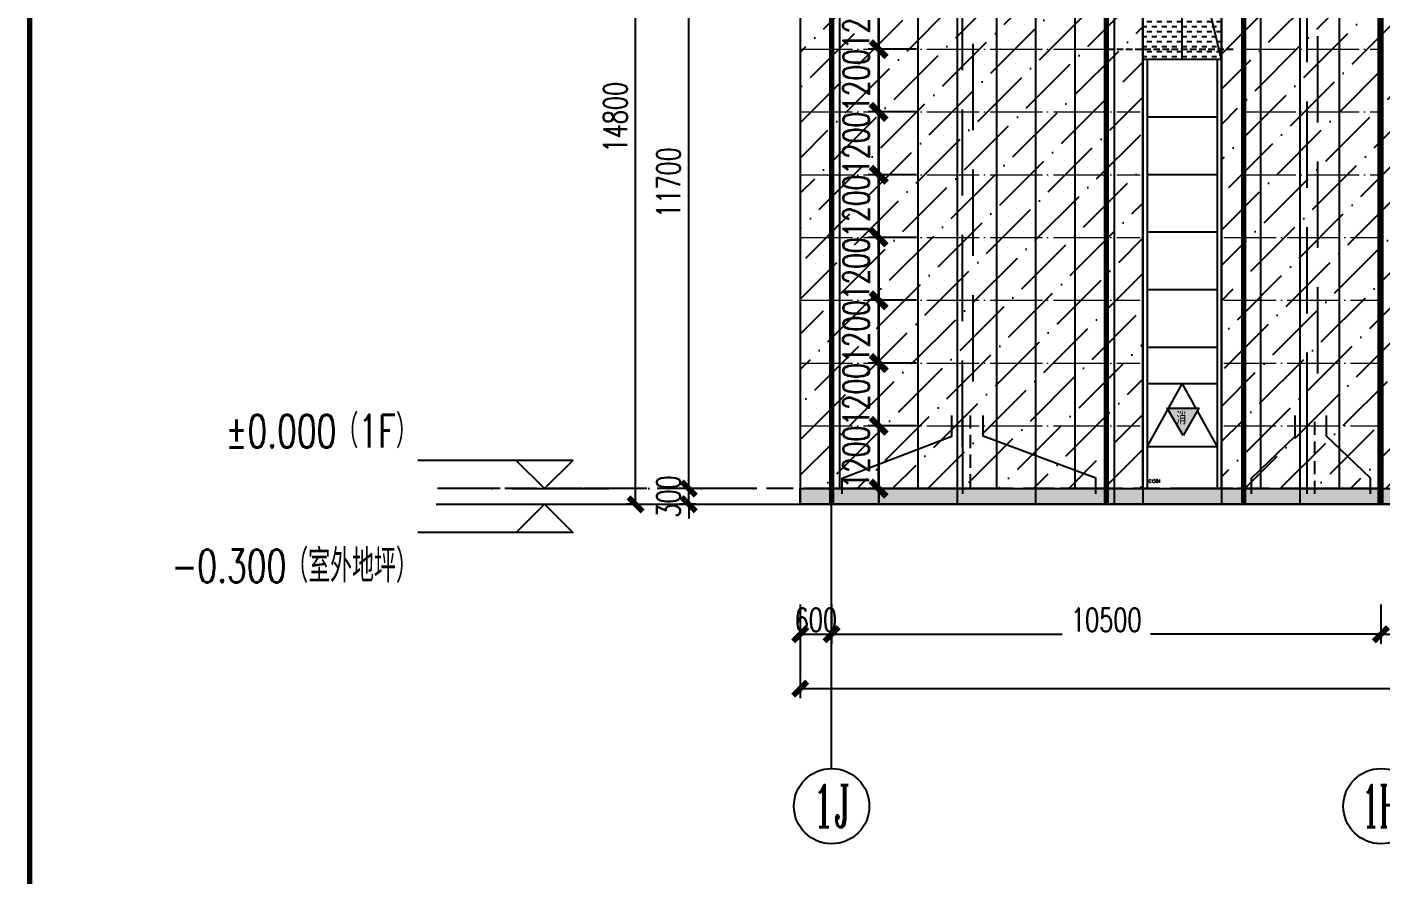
# Model space of a CAD drawing. Extents: x -2072575 to 87763, y -155913 to 742026.
# Drawn here: x -1900375 to -1874498, y 500408 to 516615 of the extents above; entities that cross this region are included whole.
import ezdxf
from ezdxf.enums import TextEntityAlignment as Align

# ---------------------------------------------------------------- set-up
doc = ezdxf.new("R2010")
doc.units = 0
doc.header["$LTSCALE"] = 1000
for name, pattern in [('20剖面图$0$DASH', [0.35, 0.25, -0.1]), ('__DASH', [0.35, 0.25, -0.1]), ('CENTER', [2, 1.25, -0.25, 0.25, -0.25]), ('DASHDOT', [1, 0.5, -0.25, 0, -0.25]), ('DASHED', [0.75, 0.5, -0.25]), ('DOT', [0.25, 0, -0.25]), ('DOTE', [2.42, 2, -0.2, 0.02, -0.2])]:
    doc.linetypes.add(name, pattern=pattern)
doc.layers.get('Defpoints').update_dxf_attribs({"color": 210})
for name, color, linetype in [('!ZN1-填充-8', 8, 'Continuous'), ('!ZN1-文字-7', 7, 'Continuous'), ('!ZN1-标注-173', 173, 'Continuous'), ('!ZN3-玻璃幕墙-4', 4, 'Continuous'), ('!ZN4-辅助材料-1', 1, 'Continuous'), ('!ZN5-铝材断面-6', 6, 'Continuous'), ('0-cxFrame', 155, 'Continuous'), ('12圆钢+30钢套管撑杆', 3, 'Continuous'), ('12圆钢斜拉条', 30, 'Continuous'), ('12圆钢直拉条', 22, 'Continuous'), ('3符号', 3, 'Continuous'), ('3铝板幕墙', 3, 'Continuous'), ('4玻璃幕墙', 4, 'Continuous'), ('60x60x5钢方管', 6, '20剖面图$0$DASH'), ('A-AXIS-DOTE', 14, 'DOTE'), ('A-AXIS-DP', 126, 'Continuous'), ('A-LIN-V', 9, 'Continuous'), ('A-门窗表显示尺寸', 160, 'Continuous'), ('AS-WALL', 40, 'Continuous'), ('DIM', 173, 'Continuous'), ('DOT', 8, 'DOT'), ('DOTE', 1, 'CENTER'), ('IE-填充-JYZS', 7, 'Continuous'), ('压型钢板', 23, 'Continuous')]:
    doc.layers.add(name, color=color, linetype=linetype)
for name, color, linetype, lineweight in [('0-cxText', 131, 'Continuous', 25), ('冷弯薄壁C型钢 250x75x20x3.0', 51, 'DOTE', 0), ('梁', 4, 'Continuous', 18)]:
    doc.layers.add(name, color=color, linetype=linetype, lineweight=lineweight)
doc.styles.add('_TCH_AXIS', font='COMPLEX', dxfattribs={"bigfont": 'GBCBIG'})
doc.styles.add('A-STANDARD', font='SIMPLEX', dxfattribs={"bigfont": 'GBCBIG'})
doc.styles.add('cx_tuming', font='simhei.ttf')
doc.styles.add('cx_tuqian1', font='')
doc.styles.add('DHTEXT-1', font='romans.shx', dxfattribs={"width": 0.7, "bigfont": 'chinese.shx'})
doc.styles.add('卓越符号', font='ROMANS.shx', dxfattribs={"width": 0.7, "bigfont": 'CHINESE.shx'})
doc.styles.add('样式 1', font='romans.shx', dxfattribs={"width": 0.7, "bigfont": 'chinese.shx'})
doc.styles.add('黑体', font='simhei.ttf', dxfattribs={"height": 12})
doc.styles.get('cx_tuqian1').set_extended_font_data('SimSun')
doc.dimstyles.new('ZN180', dxfattribs={"dimscale": 180, "dimtxt": 2.5, "dimasz": 1.5, "dimexe": 1, "dimexo": 2, "dimgap": 0.9, "dimtad": 1, "dimdec": 0, "dimdsep": 46, "dimtxsty": 'DHTEXT-1', "dimblk": 'ARCHTICK', "dimcen": 2.5, "dimclrd": 173, "dimclre": 173, "dimclrt": 7, "dimazin": 2, "dimtfac": 1, "dimtdec": 0, "dimtix": 1, "dimtmove": 2, "dimatfit": 3, "dimfxl": 0, "dimarcsym": 0})
doc.dimstyles.new('ZN200', dxfattribs={"dimscale": 200, "dimtxt": 2.5, "dimasz": 1.5, "dimexe": 1, "dimexo": 2, "dimgap": 0.9, "dimtad": 1, "dimdec": 0, "dimdsep": 46, "dimtxsty": 'DHTEXT-1', "dimblk": 'ARCHTICK', "dimcen": 2.5, "dimclrd": 173, "dimclre": 173, "dimclrt": 7, "dimazin": 2, "dimtfac": 1, "dimtdec": 0, "dimtix": 1, "dimtmove": 2, "dimatfit": 3, "dimfxl": 0, "dimtolj": 1, "dimtzin": 0, "dimarcsym": 0})
pattern_1 = [(45, (1875021.75, -503214.68), (252.5697, 926.08891), [1190.625, -238.125, 0, -238.125])]

# ---------------------------------------------------------------- blocks, each defined once
blk = doc.blocks.new('_ArchTick')
at = {"color": 0, "linetype": 'ByBlock', "const_width": 0.4}
blk.add_lwpolyline([(-0.5, -0.5), (0.5, 0.5)], dxfattribs=at)
blk = doc.blocks.new('*D79')
at = {"layer": 'Defpoints', "color": 0, "ltscale": 1800, "transparency": 16777216}
for p in [(-3746, 14500), (-3435, 14500), (-3435, -300)]:
    blk.add_point(p, dxfattribs=at)
at = {"layer": 'DIM', "color": 173, "linetype": 'ByBlock', "lineweight": -2, "ltscale": 1800, "transparency": 16777216}
for p, q in [((-3795, 14500), (-3926, 14500)), ((-3746, -300), (-3746, 14500)), ((-3795, -300), (-3926, -300))]:
    blk.add_line(p, q, dxfattribs=at)
at = {"layer": 'DIM', "color": 173, "lineweight": -2, "ltscale": 1800, "transparency": 16777216, "xscale": 270, "yscale": 270, "zscale": 270}
for p, rotation in [((-3746, 14500), 90), ((-3746, -300), 270)]:
    blk.add_blockref('_ArchTick', p, dxfattribs=dict(at, rotation=rotation))
at = {"layer": 'DIM', "color": 7, "ltscale": 1800, "transparency": 16777216, "insert": (-4133, 7100), "char_height": 450, "attachment_point": 5, "rotation": 90, "style": 'DHTEXT-1'}
blk.add_mtext('14800', dxfattribs=at)
blk = doc.blocks.new('*D80')
at = {"layer": 'Defpoints', "color": 0, "ltscale": 1800, "transparency": 16777216}
for p in [(-2729, 0), (-2235, 0), (-2235, -300)]:
    blk.add_point(p, dxfattribs=at)
at = {"layer": 'DIM', "color": 173, "linetype": 'ByBlock', "lineweight": -2, "ltscale": 1800, "transparency": 16777216}
for p, q in [((-2729, 0), (-2729, 270)), ((-2595, 0), (-2909, 0)), ((-2729, -300), (-2729, 0)), ((-2595, -300), (-2909, -300)), ((-2729, -300), (-2729, -570))]:
    blk.add_line(p, q, dxfattribs=at)
at = {"layer": 'DIM', "color": 173, "lineweight": -2, "ltscale": 1800, "transparency": 16777216, "xscale": 270, "yscale": 270, "zscale": 270}
for p, rotation in [((-2729, 0), 270), ((-2729, -300), 90)]:
    blk.add_blockref('_ArchTick', p, dxfattribs=dict(at, rotation=rotation))
at = {"layer": 'DIM', "color": 7, "ltscale": 1800, "transparency": 16777216, "insert": (-3116, -150), "char_height": 450, "attachment_point": 5, "rotation": 90, "style": 'DHTEXT-1'}
blk.add_mtext('300', dxfattribs=at)
blk = doc.blocks.new('*D81')
at = {"layer": 'Defpoints', "color": 0, "ltscale": 1800, "transparency": 16777216}
for p in [(-2729, 11700), (-2235, 11700), (-2235, 0)]:
    blk.add_point(p, dxfattribs=at)
at = {"layer": 'DIM', "color": 173, "linetype": 'ByBlock', "lineweight": -2, "ltscale": 1800, "transparency": 16777216}
for p, q in [((-2595, 11700), (-2909, 11700)), ((-2729, 0), (-2729, 11700)), ((-2595, 0), (-2909, 0))]:
    blk.add_line(p, q, dxfattribs=at)
at = {"layer": 'DIM', "color": 173, "lineweight": -2, "ltscale": 1800, "transparency": 16777216, "xscale": 270, "yscale": 270, "zscale": 270}
for p, rotation in [((-2729, 11700), 90), ((-2729, 0), 270)]:
    blk.add_blockref('_ArchTick', p, dxfattribs=dict(at, rotation=rotation))
at = {"layer": 'DIM', "color": 7, "ltscale": 1800, "transparency": 16777216, "insert": (-3116, 5850), "char_height": 450, "attachment_point": 5, "rotation": 90, "style": 'DHTEXT-1'}
blk.add_mtext('11700', dxfattribs=at)
blk = doc.blocks.new('*D84')
at = {"layer": 'Defpoints', "color": 0, "ltscale": 1800, "transparency": 16777216}
for p in [(-600, -1855), (125900, -1855), (125900, -3824)]:
    blk.add_point(p, dxfattribs=at)
at = {"layer": 'DIM', "color": 173, "linetype": 'ByBlock', "lineweight": -2, "ltscale": 1800, "transparency": 16777216}
for p, q in [((-600, -2215), (-600, -4004)), ((125900, -2215), (125900, -4004)), ((-600, -3824), (61655, -3824)), ((125900, -3824), (63644, -3824))]:
    blk.add_line(p, q, dxfattribs=at)
at = {"layer": 'DIM', "color": 173, "lineweight": -2, "ltscale": 1800, "transparency": 16777216, "xscale": 270, "yscale": 270, "zscale": 270, "rotation": 180}
blk.add_blockref('_ArchTick', (-600, -3824), dxfattribs=at)
at = {"layer": 'DIM', "color": 173, "lineweight": -2, "ltscale": 1800, "transparency": 16777216, "xscale": 270, "yscale": 270, "zscale": 270}
blk.add_blockref('_ArchTick', (125900, -3824), dxfattribs=at)
at = {"layer": 'DIM', "color": 7, "ltscale": 1800, "transparency": 16777216, "insert": (62650, -3549), "char_height": 450, "attachment_point": 5, "style": 'DHTEXT-1'}
blk.add_mtext('126500', dxfattribs=at)
blk = doc.blocks.new('*D85')
at = {"layer": 'Defpoints', "color": 0, "ltscale": 1800, "transparency": 16777216}
for p in [(-600, -1855), (0, -1855), (0, -2784)]:
    blk.add_point(p, dxfattribs=at)
at = {"layer": 'DIM', "color": 173, "linetype": 'ByBlock', "lineweight": -2, "ltscale": 1800, "transparency": 16777216}
for p, q in [((-600, -2215), (-600, -2964)), ((0, -2215), (0, -2964)), ((-600, -2784), (0, -2784))]:
    blk.add_line(p, q, dxfattribs=at)
at = {"layer": 'DIM', "color": 173, "lineweight": -2, "ltscale": 1800, "transparency": 16777216, "xscale": 270, "yscale": 270, "zscale": 270, "rotation": 180}
blk.add_blockref('_ArchTick', (-600, -2784), dxfattribs=at)
at = {"layer": 'DIM', "color": 173, "lineweight": -2, "ltscale": 1800, "transparency": 16777216, "xscale": 270, "yscale": 270, "zscale": 270}
blk.add_blockref('_ArchTick', (0, -2784), dxfattribs=at)
at = {"layer": 'DIM', "color": 7, "ltscale": 1800, "transparency": 16777216, "insert": (-300, -2509), "char_height": 450, "attachment_point": 5, "style": 'DHTEXT-1'}
blk.add_mtext('600', dxfattribs=at)
blk = doc.blocks.new('*D86')
at = {"layer": 'Defpoints', "color": 0, "ltscale": 1800, "transparency": 16777216}
for p in [(0, -1855), (10500, -1855), (10500, -2784)]:
    blk.add_point(p, dxfattribs=at)
at = {"layer": 'DIM', "color": 173, "linetype": 'ByBlock', "lineweight": -2, "ltscale": 1800, "transparency": 16777216}
for p, q in [((0, -2215), (0, -2964)), ((10500, -2215), (10500, -2964)), ((0, -2784), (4406, -2784)), ((10500, -2784), (6095, -2784))]:
    blk.add_line(p, q, dxfattribs=at)
at = {"layer": 'DIM', "color": 173, "lineweight": -2, "ltscale": 1800, "transparency": 16777216, "xscale": 270, "yscale": 270, "zscale": 270, "rotation": 180}
blk.add_blockref('_ArchTick', (0, -2784), dxfattribs=at)
at = {"layer": 'DIM', "color": 173, "lineweight": -2, "ltscale": 1800, "transparency": 16777216, "xscale": 270, "yscale": 270, "zscale": 270}
blk.add_blockref('_ArchTick', (10500, -2784), dxfattribs=at)
at = {"layer": 'DIM', "color": 7, "ltscale": 1800, "transparency": 16777216, "insert": (5250, -2509), "char_height": 450, "attachment_point": 5, "style": 'DHTEXT-1'}
blk.add_mtext('10500', dxfattribs=at)
blk = doc.blocks.new('*D87')
at = {"layer": 'Defpoints', "color": 0, "ltscale": 1800, "transparency": 16777216}
for p in [(10500, -1855), (27000, -1855), (27000, -2784)]:
    blk.add_point(p, dxfattribs=at)
at = {"layer": 'DIM', "color": 173, "linetype": 'ByBlock', "lineweight": -2, "ltscale": 1800, "transparency": 16777216}
for p, q in [((10500, -2215), (10500, -2964)), ((27000, -2215), (27000, -2964)), ((10500, -2784), (17906, -2784)), ((27000, -2784), (19595, -2784))]:
    blk.add_line(p, q, dxfattribs=at)
at = {"layer": 'DIM', "color": 173, "lineweight": -2, "ltscale": 1800, "transparency": 16777216, "xscale": 270, "yscale": 270, "zscale": 270, "rotation": 180}
blk.add_blockref('_ArchTick', (10500, -2784), dxfattribs=at)
at = {"layer": 'DIM', "color": 173, "lineweight": -2, "ltscale": 1800, "transparency": 16777216, "xscale": 270, "yscale": 270, "zscale": 270}
blk.add_blockref('_ArchTick', (27000, -2784), dxfattribs=at)
at = {"layer": 'DIM', "color": 7, "ltscale": 1800, "transparency": 16777216, "insert": (18750, -2509), "char_height": 450, "attachment_point": 5, "style": 'DHTEXT-1'}
blk.add_mtext('16500', dxfattribs=at)
blk = doc.blocks.new('卓越-轴号')
blk.add_circle((0, 0), 4)
at = {"color": 0, "style": '_TCH_AXIS', "width": 1.041667, "flags": 8}
blk.add_attdef('A', text='', height=4.48, dxfattribs=at).set_placement((-2, -2.24), (2, -2.24), align=Align.FIT)
blk = doc.blocks.new('*U226')
at = {"ltscale": 10}
blk.add_line((3.48, 0), (-6.85, 0), dxfattribs=at)
blk.add_lwpolyline([(3, 3), (0, 0), (-3, 3), (13.45, 3)])
at = {"color": 0, "style": '卓越符号', "width": 0.7, "flags": 8}
blk.add_attdef('±0.000', text='', height=3.5, dxfattribs=at).set_placement((13.45, 4.35), align=Align.RIGHT)
blk = doc.blocks.new('*U227')
at = {"ltscale": 10}
blk.add_line((3.48, 0), (-6.85, 0), dxfattribs=at)
blk.add_lwpolyline([(3, -3), (0, 0), (-3, -3), (13.45, -3)])
at = {"color": 0, "style": '卓越符号', "width": 0.7, "flags": 8}
blk.add_attdef('±0.000', text='', height=3.5, dxfattribs=at).set_placement((13.45, -7.85), align=Align.RIGHT)
blk = doc.blocks.new('TK22.A1 L(Dragon)')
at = {"layer": '0-cxFrame', "const_width": 0.5}
blk.add_lwpolyline([(-80, 10), (-821, 10), (-821, 584), (-80, 584)], close=True, dxfattribs=at)
at = {"style": '黑体', "flags": 4}
blk.add_attdef('图幅', text='', height=3.3, dxfattribs=at).set_placement((-40, 3), align=Align.RIGHT)
at = {"layer": '0-cxText', "flags": 4}
for tag, height, style, p in [('建设单位', 3.5, 'cx_tuming', (-45, 240)), ('项目名称', 3.5, 'cx_tuming', (-45, 210)), ('子项名称', 3.5, 'cx_tuming', (-45, 180)), ('工程编号', 3.3, 'cx_tuqian1', (-35, 165)), ('图名1', 3.5, 'cx_tuming', (-45, 87)), ('图名2', 3.5, 'cx_tuming', (-45, 79)), ('图名3', 3.5, 'cx_tuming', (-45, 71)), ('出图日期', 3.3, 'cx_tuqian1', (-39, 60)), ('专业', 3.3, 'cx_tuqian1', (-55, 52)), ('图号', 3.3, 'cx_tuqian1', (-55, 44)), ('版次', 3.3, 'cx_tuqian1', (-20, 44))]:
    blk.add_attdef(tag, text='', height=height, dxfattribs=dict(at, style=style)).set_placement(p, align=Align.MIDDLE)
at = {"layer": 'Defpoints', "color": 6, "flags": 4}
for tag, height, style, p in [('tufu', 3.3, '黑体', (-12, 12)), ('dwfname', 4, 'cx_tuqian1', (-80, 3))]:
    blk.add_attdef(tag, text='', height=height, dxfattribs=dict(at, style=style)).set_placement(p, align=Align.RIGHT)
blk = doc.blocks.new('消防救援口标识')
blk.add_wipeout([(0, 0), (-150, 260), (150, 260)]).dxf.layer = '!ZN1-标注-173'
at = {"layer": '!ZN1-填充-8'}
h = blk.add_hatch(color=252, dxfattribs=at)
h.dxf.hatch_style = 1
h.paths.add_polyline_path([(0, 0), (-150, 260), (150, 260)])
at = {"layer": '!ZN1-标注-173'}
blk.add_lwpolyline([(0, 0), (-150, 260), (150, 260)], close=True, dxfattribs=at)
at = {"layer": '!ZN1-文字-7', "ltscale": 1.5, "style": '样式 1', "width": 0.7}
blk.add_text('消', height=120, dxfattribs=at).set_placement((-62, 164), align=Align.MIDDLE_LEFT)
blk = doc.blocks.new('20250915090950')
at = {"layer": '!ZN1-填充-8'}
h = blk.add_hatch(dxfattribs=at)
h.set_pattern_fill('ANSI36', color=252, scale=300, style=0)
h.set_pattern_definition(pattern_1)
h.paths.add_polyline_path([(-600, 0), (5200, 0), (7450, 0), (7450, 0), (5950, 0), (5950, 14450), (-600, 14450)])
h = blk.add_hatch(dxfattribs=at)
h.set_pattern_fill('ANSI36', color=252, scale=300, style=0)
h.set_pattern_definition(pattern_1)
h.paths.add_polyline_path([(7450, 0), (23950, 0), (22450, 0), (22450, 14450), (7450, 14450)])
h = blk.add_hatch(dxfattribs=at)
h.set_pattern_fill('DOTS', color=252, scale=100, style=0)
h.set_pattern_definition([(0, (1884997.87, -507792.86), (79.375, 158.75), [0, -158.75])])
h.paths.add_polyline_path([(-600, 0), (32750, 0), (32750, -300), (-600, -300)])
at = {"layer": 'IE-填充-JYZS', "ltscale": 10}
h = blk.add_hatch(dxfattribs=at)
h.set_pattern_fill('DASH', color=252, scale=100)
h.set_pattern_definition([(0, (1875021.75, -503214.675), (95.25, 95.25), [95.25, -95.25])])
h.paths.add_polyline_path([(5950, 8200), (7450, 8200), (7450, 14450), (5950, 14450)])
at = {"layer": '!ZN3-玻璃幕墙-4', "color": 252, "ltscale": 10}
blk.add_lwpolyline([(6030, 800), (6700, 2000), (7370, 800)], dxfattribs=at)
at = {"layer": '3铝板幕墙', "color": 252, "ltscale": 2000}
for p, q in [((900, 0), (900, -300)), ((2400, 0), (2400, -300)), ((3900, 0), (3900, -300)), ((5400, 0), (5400, -300)), ((5950, 0), (5950, -300)), ((7450, 0), (7450, -300)), ((8950, 0), (8950, -300)), ((10450, 0), (10450, -300))]:
    blk.add_line(p, q, dxfattribs=at)
blk.add_lwpolyline([(-600, 0), (32750, 0), (32750, -300), (-600, -300)], close=True, dxfattribs=at)
at = {"layer": '4玻璃幕墙', "color": 252, "ltscale": 1.5}
for p, q in [((5950, 8200), (5950, 0)), ((7450, 8200), (5950, 8200)), ((6030, 8200), (6030, 0)), ((7370, 8200), (7370, 0)), ((7450, 8200), (7450, 0)), ((7370, 7100), (6030, 7100)), ((7370, 6000), (6030, 6000)), ((7370, 4900), (6030, 4900)), ((7370, 3800), (6030, 3800)), ((7370, 2700), (6030, 2700)), ((7370, 2000), (6030, 2000)), ((7370, 800), (6030, 800)), ((5950, 0), (7450, 0))]:
    blk.add_line(p, q, dxfattribs=at)
at = {"layer": 'A-LIN-V', "color": 252}
for p, q in [((-600, 14500), (-600, -300)), ((5950, 0), (5950, 14450)), ((7450, 0), (7450, 14450)), ((5950, 0), (7450, 0))]:
    blk.add_line(p, q, dxfattribs=at)
at = {"layer": 'AS-WALL', "color": 252}
blk.add_lwpolyline([(7450, 8200), (7450, 8200), (5950, 14450)], dxfattribs=at)
at = {"layer": '压型钢板', "color": 252, "ltscale": 10}
for p, q in [((-600, 14500), (-600, 0)), ((150, 14500), (150, 0)), ((900, 14500), (900, 0)), ((1650, 14500), (1650, 0)), ((2400, 14500), (2400, 0)), ((3150, 14500), (3150, 0)), ((3900, 14500), (3900, 0)), ((4650, 14500), (4650, 0)), ((5400, 14500), (5400, 0)), ((5950, 14500), (5950, 0)), ((6700, 8200), (6700, 14500)), ((7450, 14500), (7450, 0)), ((8200, 14500), (8200, 0)), ((8950, 14500), (8950, 0)), ((9700, 14500), (9700, 0)), ((10450, 14500), (10450, 0))]:
    blk.add_line(p, q, dxfattribs=at)
at = {"layer": 'A-门窗表显示尺寸', "color": 3, "style": 'A-STANDARD', "width": 0.705882}
blk.add_text('C1584', height=59.5, dxfattribs=at).set_placement((6060, 113))
at = {"layer": '!ZN4-辅助材料-1', "xscale": 2, "yscale": 2, "zscale": 2}
blk.add_blockref('消防救援口标识', (6717, 1018), dxfattribs=at)
blk = doc.blocks.new('A$C79cc59f2')
at = {"layer": '3铝板幕墙', "ltscale": 1000}
blk.add_blockref('20250915090950', (0, 0), dxfattribs=at)
blk = doc.blocks.new('*D3427')
at = {"layer": 'Defpoints', "color": 0, "ltscale": 10, "transparency": 16777216}
for p in [(-1884098, 508993), (-1882975, 508993), (-1883036, 507793)]:
    blk.add_point(p, dxfattribs=at)
at = {"layer": 'DIM', "color": 173, "linetype": 'ByBlock', "lineweight": -2, "ltscale": 10, "transparency": 16777216}
for p, q in [((-1884098, 508993), (-1884098, 509293)), ((-1883375, 508993), (-1884298, 508993)), ((-1884098, 507793), (-1884098, 508993)), ((-1883436, 507793), (-1884298, 507793)), ((-1884098, 507793), (-1884098, 507493))]:
    blk.add_line(p, q, dxfattribs=at)
at = {"layer": 'DIM', "color": 173, "lineweight": -2, "ltscale": 10, "transparency": 16777216, "xscale": 300, "yscale": 300, "zscale": 300}
for p, rotation in [((-1884098, 508993), 270), ((-1884098, 507793), 90)]:
    blk.add_blockref('_ArchTick', p, dxfattribs=dict(at, rotation=rotation))
at = {"layer": 'DIM', "color": 7, "ltscale": 10, "transparency": 16777216, "insert": (-1884528, 508393), "char_height": 500, "attachment_point": 5, "rotation": 90, "style": 'DHTEXT-1'}
blk.add_mtext('\\A1;1200', dxfattribs=at)
blk = doc.blocks.new('*D3432')
at = {"layer": 'Defpoints', "color": 0, "ltscale": 10, "transparency": 16777216}
for p in [(-1884098, 517393), (-1882975, 517393), (-1882975, 516193)]:
    blk.add_point(p, dxfattribs=at)
at = {"layer": 'DIM', "color": 173, "linetype": 'ByBlock', "lineweight": -2, "ltscale": 10, "transparency": 16777216}
for p, q in [((-1884098, 517393), (-1884098, 517693)), ((-1883375, 517393), (-1884298, 517393)), ((-1884098, 516193), (-1884098, 517393)), ((-1883375, 516193), (-1884298, 516193)), ((-1884098, 516193), (-1884098, 515893))]:
    blk.add_line(p, q, dxfattribs=at)
at = {"layer": 'DIM', "color": 173, "lineweight": -2, "ltscale": 10, "transparency": 16777216, "xscale": 300, "yscale": 300, "zscale": 300}
for p, rotation in [((-1884098, 517393), 270), ((-1884098, 516193), 90)]:
    blk.add_blockref('_ArchTick', p, dxfattribs=dict(at, rotation=rotation))
at = {"layer": 'DIM', "color": 7, "ltscale": 10, "transparency": 16777216, "insert": (-1884528, 516793), "char_height": 500, "attachment_point": 5, "rotation": 90, "style": 'DHTEXT-1'}
blk.add_mtext('\\A1;1200', dxfattribs=at)
blk = doc.blocks.new('*D3433')
at = {"layer": 'Defpoints', "color": 0, "ltscale": 10, "transparency": 16777216}
for p in [(-1884098, 516193), (-1882975, 516193), (-1882975, 514993)]:
    blk.add_point(p, dxfattribs=at)
at = {"layer": 'DIM', "color": 173, "linetype": 'ByBlock', "lineweight": -2, "ltscale": 10, "transparency": 16777216}
for p, q in [((-1884098, 516193), (-1884098, 516493)), ((-1883375, 516193), (-1884298, 516193)), ((-1884098, 514993), (-1884098, 516193)), ((-1883375, 514993), (-1884298, 514993)), ((-1884098, 514993), (-1884098, 514693))]:
    blk.add_line(p, q, dxfattribs=at)
at = {"layer": 'DIM', "color": 173, "lineweight": -2, "ltscale": 10, "transparency": 16777216, "xscale": 300, "yscale": 300, "zscale": 300}
for p, rotation in [((-1884098, 516193), 270), ((-1884098, 514993), 90)]:
    blk.add_blockref('_ArchTick', p, dxfattribs=dict(at, rotation=rotation))
at = {"layer": 'DIM', "color": 7, "ltscale": 10, "transparency": 16777216, "insert": (-1884528, 515593), "char_height": 500, "attachment_point": 5, "rotation": 90, "style": 'DHTEXT-1'}
blk.add_mtext('\\A1;1200', dxfattribs=at)
blk = doc.blocks.new('*D3434')
at = {"layer": 'Defpoints', "color": 0, "ltscale": 10, "transparency": 16777216}
for p in [(-1884098, 514993), (-1882975, 514993), (-1882975, 513793)]:
    blk.add_point(p, dxfattribs=at)
at = {"layer": 'DIM', "color": 173, "linetype": 'ByBlock', "lineweight": -2, "ltscale": 10, "transparency": 16777216}
for p, q in [((-1884098, 514993), (-1884098, 515293)), ((-1883375, 514993), (-1884298, 514993)), ((-1884098, 513793), (-1884098, 514993)), ((-1883375, 513793), (-1884298, 513793)), ((-1884098, 513793), (-1884098, 513493))]:
    blk.add_line(p, q, dxfattribs=at)
at = {"layer": 'DIM', "color": 173, "lineweight": -2, "ltscale": 10, "transparency": 16777216, "xscale": 300, "yscale": 300, "zscale": 300}
for p, rotation in [((-1884098, 514993), 270), ((-1884098, 513793), 90)]:
    blk.add_blockref('_ArchTick', p, dxfattribs=dict(at, rotation=rotation))
at = {"layer": 'DIM', "color": 7, "ltscale": 10, "transparency": 16777216, "insert": (-1884528, 514393), "char_height": 500, "attachment_point": 5, "rotation": 90, "style": 'DHTEXT-1'}
blk.add_mtext('\\A1;1200', dxfattribs=at)
blk = doc.blocks.new('*D3435')
at = {"layer": 'Defpoints', "color": 0, "ltscale": 10, "transparency": 16777216}
for p in [(-1884098, 513793), (-1882975, 513793), (-1882975, 512593)]:
    blk.add_point(p, dxfattribs=at)
at = {"layer": 'DIM', "color": 173, "linetype": 'ByBlock', "lineweight": -2, "ltscale": 10, "transparency": 16777216}
for p, q in [((-1884098, 513793), (-1884098, 514093)), ((-1883375, 513793), (-1884298, 513793)), ((-1884098, 512593), (-1884098, 513793)), ((-1883375, 512593), (-1884298, 512593)), ((-1884098, 512593), (-1884098, 512293))]:
    blk.add_line(p, q, dxfattribs=at)
at = {"layer": 'DIM', "color": 173, "lineweight": -2, "ltscale": 10, "transparency": 16777216, "xscale": 300, "yscale": 300, "zscale": 300}
for p, rotation in [((-1884098, 513793), 270), ((-1884098, 512593), 90)]:
    blk.add_blockref('_ArchTick', p, dxfattribs=dict(at, rotation=rotation))
at = {"layer": 'DIM', "color": 7, "ltscale": 10, "transparency": 16777216, "insert": (-1884528, 513193), "char_height": 500, "attachment_point": 5, "rotation": 90, "style": 'DHTEXT-1'}
blk.add_mtext('\\A1;1200', dxfattribs=at)
blk = doc.blocks.new('*D3436')
at = {"layer": 'Defpoints', "color": 0, "ltscale": 10, "transparency": 16777216}
for p in [(-1884098, 512593), (-1882975, 512593), (-1882975, 511393)]:
    blk.add_point(p, dxfattribs=at)
at = {"layer": 'DIM', "color": 173, "linetype": 'ByBlock', "lineweight": -2, "ltscale": 10, "transparency": 16777216}
for p, q in [((-1884098, 512593), (-1884098, 512893)), ((-1883375, 512593), (-1884298, 512593)), ((-1884098, 511393), (-1884098, 512593)), ((-1883375, 511393), (-1884298, 511393)), ((-1884098, 511393), (-1884098, 511093))]:
    blk.add_line(p, q, dxfattribs=at)
at = {"layer": 'DIM', "color": 173, "lineweight": -2, "ltscale": 10, "transparency": 16777216, "xscale": 300, "yscale": 300, "zscale": 300}
for p, rotation in [((-1884098, 512593), 270), ((-1884098, 511393), 90)]:
    blk.add_blockref('_ArchTick', p, dxfattribs=dict(at, rotation=rotation))
at = {"layer": 'DIM', "color": 7, "ltscale": 10, "transparency": 16777216, "insert": (-1884528, 511993), "char_height": 500, "attachment_point": 5, "rotation": 90, "style": 'DHTEXT-1'}
blk.add_mtext('\\A1;1200', dxfattribs=at)
blk = doc.blocks.new('*D3437')
at = {"layer": 'Defpoints', "color": 0, "ltscale": 10, "transparency": 16777216}
for p in [(-1884098, 511393), (-1882975, 511393), (-1882975, 510193)]:
    blk.add_point(p, dxfattribs=at)
at = {"layer": 'DIM', "color": 173, "linetype": 'ByBlock', "lineweight": -2, "ltscale": 10, "transparency": 16777216}
for p, q in [((-1884098, 511393), (-1884098, 511693)), ((-1883375, 511393), (-1884298, 511393)), ((-1884098, 510193), (-1884098, 511393)), ((-1883375, 510193), (-1884298, 510193)), ((-1884098, 510193), (-1884098, 509893))]:
    blk.add_line(p, q, dxfattribs=at)
at = {"layer": 'DIM', "color": 173, "lineweight": -2, "ltscale": 10, "transparency": 16777216, "xscale": 300, "yscale": 300, "zscale": 300}
for p, rotation in [((-1884098, 511393), 270), ((-1884098, 510193), 90)]:
    blk.add_blockref('_ArchTick', p, dxfattribs=dict(at, rotation=rotation))
at = {"layer": 'DIM', "color": 7, "ltscale": 10, "transparency": 16777216, "insert": (-1884528, 510793), "char_height": 500, "attachment_point": 5, "rotation": 90, "style": 'DHTEXT-1'}
blk.add_mtext('\\A1;1200', dxfattribs=at)
blk = doc.blocks.new('*D3438')
at = {"layer": 'Defpoints', "color": 0, "ltscale": 10, "transparency": 16777216}
for p in [(-1884098, 510193), (-1882975, 510193), (-1882975, 508993)]:
    blk.add_point(p, dxfattribs=at)
at = {"layer": 'DIM', "color": 173, "linetype": 'ByBlock', "lineweight": -2, "ltscale": 10, "transparency": 16777216}
for p, q in [((-1884098, 510193), (-1884098, 510493)), ((-1883375, 510193), (-1884298, 510193)), ((-1884098, 508993), (-1884098, 510193)), ((-1883375, 508993), (-1884298, 508993)), ((-1884098, 508993), (-1884098, 508693))]:
    blk.add_line(p, q, dxfattribs=at)
at = {"layer": 'DIM', "color": 173, "lineweight": -2, "ltscale": 10, "transparency": 16777216, "xscale": 300, "yscale": 300, "zscale": 300}
for p, rotation in [((-1884098, 510193), 270), ((-1884098, 508993), 90)]:
    blk.add_blockref('_ArchTick', p, dxfattribs=dict(at, rotation=rotation))
at = {"layer": 'DIM', "color": 7, "ltscale": 10, "transparency": 16777216, "insert": (-1884528, 509593), "char_height": 500, "attachment_point": 5, "rotation": 90, "style": 'DHTEXT-1'}
blk.add_mtext('\\A1;1200', dxfattribs=at)
blk = doc.blocks.new('20250821111708')
at = {"layer": 'A-AXIS-DOTE'}
blk.add_line((0, -5350), (0, 18985.3), dxfattribs=at)
at = {"layer": 'DOT', "linetype": 'DASHDOT'}
blk.add_line((132268.5, 0), (-7557.7, 0), dxfattribs=at)
at = {"layer": 'DOTE', "ltscale": 180}
blk.add_line((0, -5350), (0, 18985.3), dxfattribs=at)
at = {"layer": '3符号', "color": 7}
ref = blk.add_blockref('*U226', (-5487.4, 0), dxfattribs=dict(at, xscale=-180, yscale=180, zscale=180))
ref.add_attrib('±0.000', '±0.000（1F）', dxfattribs={"layer": '0', "color": 0, "height": 630, "style": '卓越符号', "width": 0.7}).set_placement((-7908.4, 783), align=Align.RIGHT)
ref = blk.add_blockref('*U227', (-5487.4, -300), dxfattribs=dict(at, xscale=-180, yscale=180, zscale=180))
ref.add_attrib('±0.000', '-0.300（室外地坪）', dxfattribs={"layer": '0', "color": 0, "height": 630, "style": '卓越符号', "width": 0.7}).set_placement((-7908.4, -1792.6), align=Align.RIGHT)
ref = blk.add_blockref('卓越-轴号', (1.1, -6070), dxfattribs=dict(at, xscale=180, yscale=180, zscale=180))
ref.add_attrib('A', '1J', dxfattribs={"layer": '0', "color": 0, "height": 806.4, "style": '_TCH_AXIS', "width": 0.721154}).set_placement((-358.9, -6473.2), (361.1, -6473.2), align=Align.FIT)
ref = blk.add_blockref('卓越-轴号', (10501.1, -6070), dxfattribs=dict(at, xscale=180, yscale=180, zscale=180))
ref.add_attrib('A', '1H', dxfattribs={"layer": '0', "color": 0, "height": 806.4, "style": '_TCH_AXIS', "width": 0.535714}).set_placement((10141.1, -6473.2), (10861.1, -6473.2), align=Align.FIT)
at = {"layer": 'DIM', "ltscale": 1800}
for p1, p2, distance, picture, middle in [((-3434.7, -300), (-3434.7, 14500), 311.3, '*D79', (-4133, 7100)), ((-2234.7, 0), (-2234.7, 11700), 494.3, '*D81', (-3116, 5850)), ((-2234.7, -300), (-2234.7, 0), 494.3, '*D80', (-3116, -150))]:
    dim = blk.add_aligned_dim(p1=p1, p2=p2, distance=distance, dimstyle='ZN180', dxfattribs=at)
    dim.commit()
    dim.dimension.update_dxf_attribs({"geometry": picture, "text_midpoint": middle})
for base, p1, p2, picture, middle in [((0, -2784.1), (-600, -1854.7), (0, -1854.7), '*D85', (-300, -2509.1)), ((125900, -3824.1), (-600, -1854.7), (125900, -1854.7), '*D84', (62650, -3549.1)), ((10500, -2784.1), (0, -1854.7), (10500, -1854.7), '*D86', (5250, -2509.1)), ((27000, -2784.1), (10500, -1854.7), (27000, -1854.7), '*D87', (18750, -2509.1))]:
    dim = blk.add_linear_dim(base=base, p1=p1, p2=p2, angle=0, dimstyle='ZN180', dxfattribs=at)
    dim.commit()
    dim.dimension.update_dxf_attribs({"geometry": picture, "text_midpoint": middle, "dimtype": 129})

msp = doc.modelspace()

# ---------------------------------------------------------------- block references
at = {"layer": '!ZN5-铝材断面-6', "ltscale": 1000}
msp.add_blockref('A$C79cc59f2', (-1884997.9, 507792.9), dxfattribs=at)

# ---------------------------------------------------------------- next in the draw order: linework, layer by layer
at = {"layer": '12圆钢+30钢套管撑杆', "color": 3}
for p, q in [((-1882497.9, 509192.9), (-1882497.9, 507692.9)), ((-1875910.7, 507692.9), (-1875910.7, 509192.9))]:
    msp.add_line(p, q, dxfattribs=at)
at = {"layer": '12圆钢+30钢套管撑杆', "color": 3, "linetype": 'DASHED', "ltscale": 0.5}
for p, q in [((-1882347.9, 509192.9), (-1882347.9, 507692.9)), ((-1875760.7, 507692.9), (-1875760.7, 509192.9))]:
    msp.add_line(p, q, dxfattribs=at)
at = {"layer": '12圆钢斜拉条', "ltscale": 1000}
for points in [[(-1884797.9, 507692.9), (-1884797.9, 507992.9), (-1882697.9, 508792.9), (-1882697.9, 509192.9)], [(-1879947.9, 507692.9), (-1879947.9, 507992.9), (-1882097.9, 508792.9), (-1882097.9, 509192.9)], [(-1876972.9, 507692.9), (-1876972.9, 507992.9), (-1876135.7, 508792.9), (-1876135.7, 509192.9)], [(-1874698.4, 507692.9), (-1874698.4, 507992.9), (-1875535.7, 508792.9), (-1875535.7, 509192.9)]]:
    msp.add_lwpolyline(points, dxfattribs=at)
at = {"layer": '12圆钢直拉条', "ltscale": 1000}
for p, q in [((-1875910.7, 515942.9), (-1875910.7, 517592.9)), ((-1882497.9, 515792.9), (-1882497.9, 517442.9)), ((-1882297.9, 516292.9), (-1882297.9, 514642.9)), ((-1875710.7, 516442.9), (-1875710.7, 514792.9)), ((-1882497.9, 513392.9), (-1882497.9, 515042.9)), ((-1875910.7, 513542.9), (-1875910.7, 515192.9)), ((-1875710.7, 514042.9), (-1875710.7, 512392.9)), ((-1882297.9, 513892.9), (-1882297.9, 512242.9)), ((-1882497.9, 510992.9), (-1882497.9, 512642.9)), ((-1875910.7, 511142.9), (-1875910.7, 512792.9)), ((-1875710.7, 511642.9), (-1875710.7, 509992.9)), ((-1882297.9, 511492.9), (-1882297.9, 509842.9)), ((-1875910.7, 508742.9), (-1875910.7, 510392.9)), ((-1882497.9, 508592.9), (-1882497.9, 510242.9))]:
    msp.add_line(p, q, dxfattribs=at)
at = {"layer": '60x60x5钢方管', "ltscale": 0.5}
msp.add_line((-1877322.8, 516187.2, 0), (-1879747.9, 516187.2, 0), dxfattribs=at)
at = {"layer": 'A-AXIS-DOTE'}
msp.add_line((-1884997.9, 502442.9), (-1884997.9, 526778.2), dxfattribs=at)
at = {"layer": 'A-AXIS-DOTE', "linetype": '__DASH', "ltscale": 2}
msp.add_line((-1752729.4, 507792.9), (-1892555.5, 507792.9), dxfattribs=at)
at = {"layer": 'AS-WALL'}
msp.add_line((-1892555.5, 507492.9), (-1752729.4, 507492.9), dxfattribs=at)
at = {"layer": '冷弯薄壁C型钢 250x75x20x3.0', "ltscale": 0.5}
for p, q in [((-1885597.9, 516192.9), (-1879747.9, 516192.9)), ((-1877122.9, 516192.9), (-1874498.4, 516192.9)), ((-1885597.9, 514992.9), (-1879097.9, 514992.9)), ((-1877122.9, 514992.9), (-1874498.4, 514992.9)), ((-1885597.9, 513792.9), (-1879097.9, 513792.9)), ((-1877122.9, 513792.9), (-1874498.4, 513792.9)), ((-1885597.9, 512592.9), (-1879097.9, 512592.9)), ((-1877497.9, 512592.9), (-1874498.4, 512592.9)), ((-1885597.9, 511392.9), (-1879097.9, 511392.9)), ((-1877497.9, 511392.9), (-1874498.4, 511392.9)), ((-1885597.9, 510192.9), (-1879097.9, 510192.9)), ((-1877497.9, 510192.9), (-1874498.4, 510192.9)), ((-1885597.9, 508992.9), (-1879097.9, 508992.9)), ((-1877497.9, 508992.9), (-1874498.4, 508992.9)), ((-1885597.9, 507792.9), (-1879097.9, 507792.9)), ((-1877497.9, 507792.9), (-1874698.4, 507792.9))]:
    msp.add_line(p, q, dxfattribs=at)
at = {"layer": '梁', "ltscale": 10, "const_width": 100}
for points in [[(-1884997.9, 522292.9), (-1884997.9, 507492.9)], [(-1879747.9, 522292.9), (-1879747.9, 507492.9)], [(-1874497.9, 522292.9), (-1874497.9, 507492.9)]]:
    msp.add_lwpolyline(points, dxfattribs=at)
at = {"layer": '梁', "color": 1, "ltscale": 10, "const_width": 100}
msp.add_lwpolyline([(-1877122.9, 522292.9), (-1877122.9, 507492.9)], dxfattribs=at)

# ---------------------------------------------------------------- next in the draw order: block references
at = {"layer": '0-cxFrame', "xscale": 200, "yscale": 200, "zscale": 200}
msp.add_blockref('TK22.A1 L(Dragon)', (-1736124.8, 472257.2), dxfattribs=at)
at = {"layer": 'A-AXIS-DP', "ltscale": 2800}
msp.add_blockref('20250821111708', (-1884997.9, 507792.9), dxfattribs=at)

# ---------------------------------------------------------------- next in the draw order: dimensions: what is measured, and where the dimension line sits
at = {"layer": 'DIM', "ltscale": 10}
for base, p1, p2, picture, middle in [((-1884097.9, 517392.9), (-1882974.7, 516192.9), (-1882974.7, 517392.9), '*D3432', (-1884527.9, 516792.9)), ((-1884097.9, 516192.9), (-1882974.7, 514992.9), (-1882974.7, 516192.9), '*D3433', (-1884527.9, 515592.9)), ((-1884097.9, 514992.9), (-1882974.7, 513792.9), (-1882974.7, 514992.9), '*D3434', (-1884527.9, 514392.9)), ((-1884097.9, 513792.9), (-1882974.7, 512592.9), (-1882974.7, 513792.9), '*D3435', (-1884527.9, 513192.9)), ((-1884097.9, 512592.9), (-1882974.7, 511392.9), (-1882974.7, 512592.9), '*D3436', (-1884527.9, 511992.9)), ((-1884097.9, 511392.9), (-1882974.7, 510192.9), (-1882974.7, 511392.9), '*D3437', (-1884527.9, 510792.9)), ((-1884097.9, 510192.9), (-1882974.7, 508992.9), (-1882974.7, 510192.9), '*D3438', (-1884527.9, 509592.9)), ((-1884097.9, 508992.9), (-1883035.6, 507792.9), (-1882974.7, 508992.9), '*D3427', (-1884527.9, 508392.9))]:
    dim = msp.add_linear_dim(base=base, p1=p1, p2=p2, angle=90, dimstyle='ZN200', override={"dimfxl": 2}, dxfattribs=at)
    dim.commit()
    dim.dimension.update_dxf_attribs({"geometry": picture, "text_midpoint": middle})

doc.saveas('drawing.dxf')
